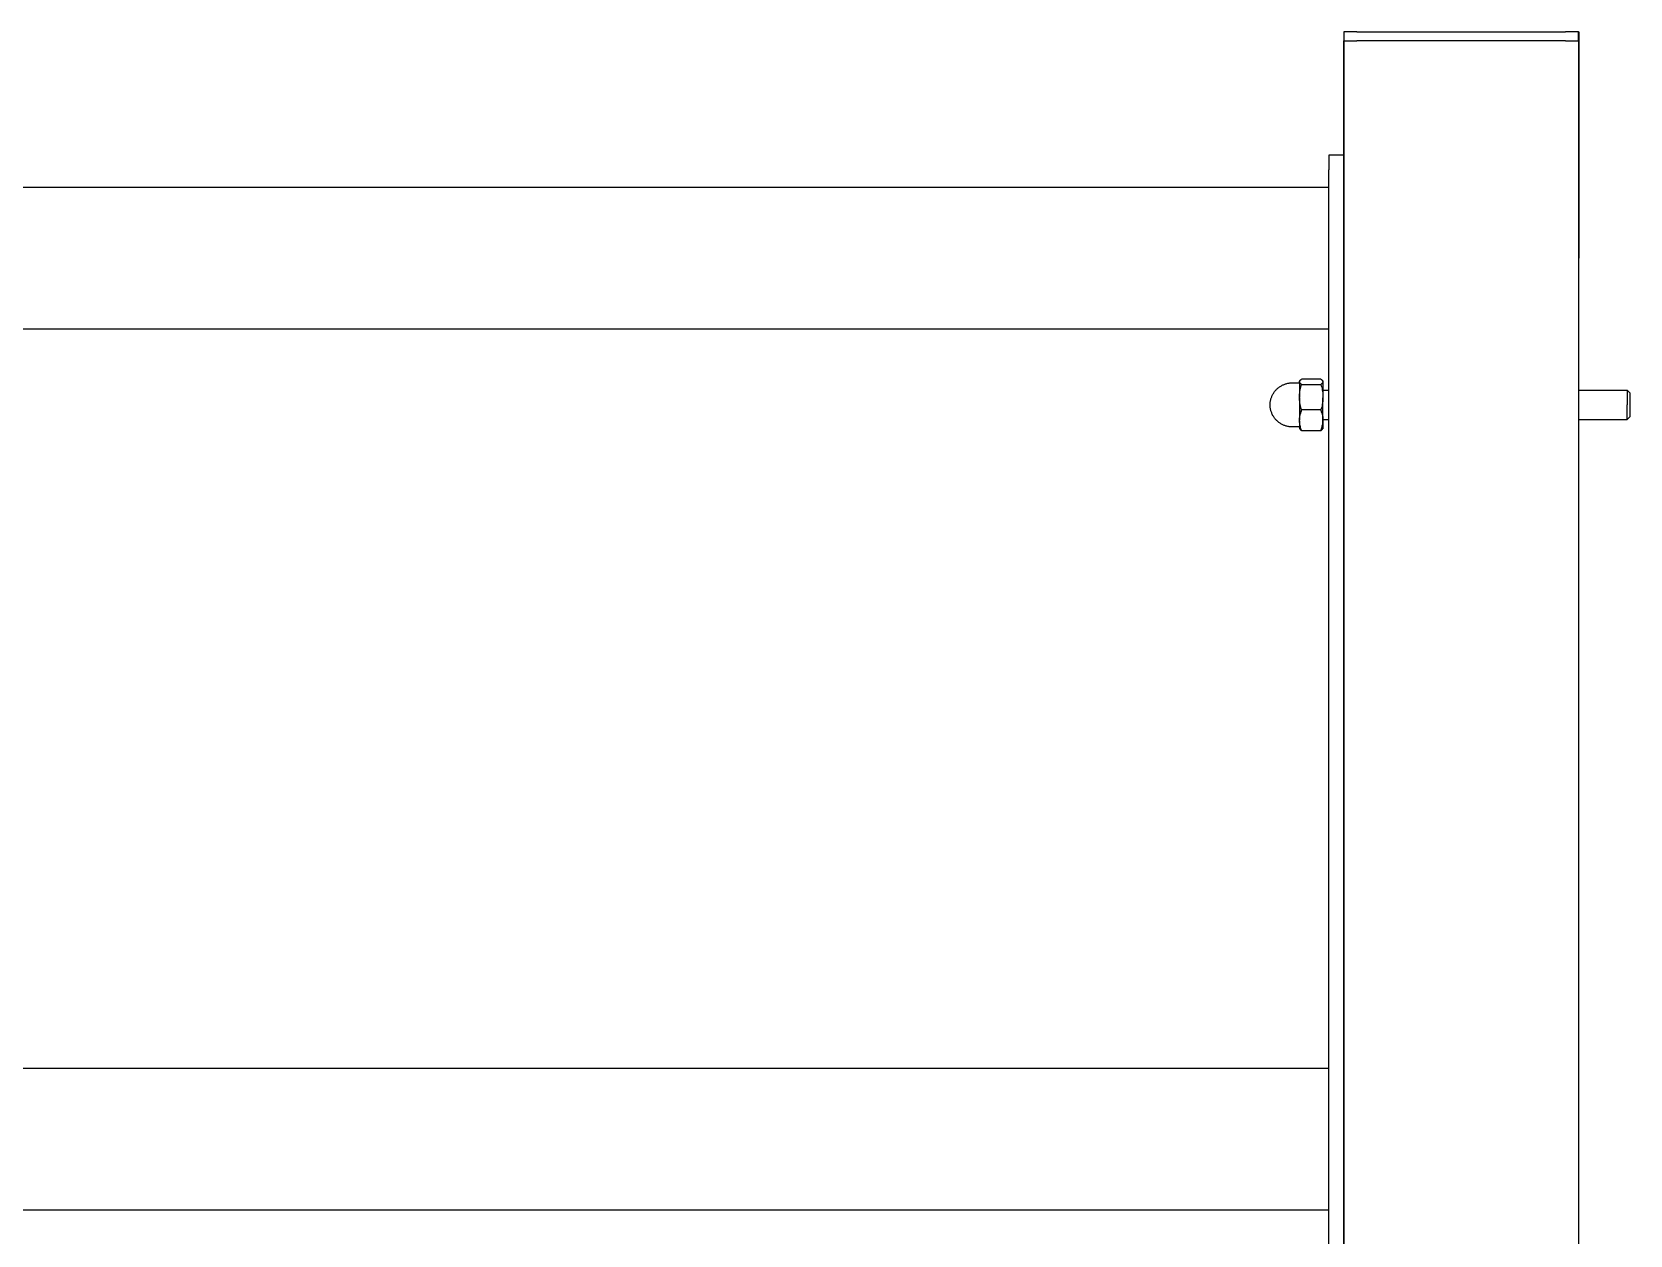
# Model space of a CAD drawing. Header units: millimetres. Extents: x -1656 to 3995, y -637 to 3312.
# Drawn here: x 2151 to 2695, y 2216 to 2626 of the extents above; entities that cross this region are included whole.
import ezdxf

# ---------------------------------------------------------------- set-up
doc = ezdxf.new("R2010")
doc.units = ezdxf.units.MM
doc.header["$MEASUREMENT"] = 0
doc.layers.add('Utwórz2D linie widoczne', color=7, linetype='Continuous', true_color=0x000000)

msp = doc.modelspace()

# ---------------------------------------------------------------- linework, layer by layer
at = {"layer": 'Utwórz2D linie widoczne'}
for p, q in [((2602.3, 2625.74), (2597.8, 2625.74)), ((2597.8, 2625.74), (2597.8, 2622.74)), ((2602.3, 2625.74), (2673.3, 2625.74)), ((2677.8, 2625.74), (2673.3, 2625.74)), ((2677.8, 2625.74), (2677.81, 2625.74)), ((2677.8, 2622.74), (2677.8, 2625.74)), ((2677.81, 2625.74), (2677.81, 2622.74)), ((2597.8, 2548.74), (2597.8, 2622.74)), ((2597.8, 2622.74), (2597.8, 1627.74)), ((2597.8, 2622.74), (2602.3, 2622.74)), ((2673.3, 2622.74), (2602.3, 2622.74)), ((2673.3, 2622.74), (2677.8, 2622.74)), ((2677.8, 2622.74), (2677.8, 1627.74)), ((2677.81, 2622.74), (2677.8, 2622.74)), ((2677.81, 2553.74), (2677.81, 2622.74)), ((2677.81, 2622.74), (2677.81, 2548.74)), ((2592.72, 2583.74), (2592.72, 2578.74)), ((2597.72, 2583.74), (2592.72, 2583.74)), ((2597.72, 2583.74), (2597.72, 2578.74)), ((2592.72, 1878.74), (2592.72, 2578.74)), ((2597.72, 2578.74), (2597.72, 1878.74)), ((602.72, 2572.89), (2592.72, 2572.89)), ((602.72, 2524.59), (2592.72, 2524.59)), ((2574.57, 2503.67), (2574.74, 2503.86)), ((2574.74, 2503.86), (2574.92, 2504.04)), ((2574.92, 2504.04), (2575.11, 2504.22)), ((2575.11, 2504.22), (2575.3, 2504.39)), ((2575.3, 2504.39), (2575.49, 2504.55)), ((2575.49, 2504.55), (2575.69, 2504.71)), ((2575.69, 2504.71), (2575.9, 2504.86)), ((2575.9, 2504.86), (2576.11, 2505.01)), ((2576.11, 2505.01), (2576.33, 2505.14)), ((2576.33, 2505.14), (2576.55, 2505.27)), ((2576.55, 2505.27), (2576.77, 2505.4)), ((2576.77, 2505.4), (2577, 2505.51)), ((2577, 2505.51), (2577.24, 2505.62)), ((2577.24, 2505.62), (2577.47, 2505.71)), ((2577.47, 2505.71), (2577.71, 2505.8)), ((2577.71, 2505.8), (2577.96, 2505.89)), ((2577.96, 2505.89), (2578.2, 2505.96)), ((2578.2, 2505.96), (2578.45, 2506.02)), ((2578.45, 2506.02), (2578.7, 2506.08)), ((2578.7, 2506.08), (2578.95, 2506.13)), ((2578.95, 2506.13), (2579.2, 2506.17)), ((2579.2, 2506.17), (2579.46, 2506.2)), ((2579.46, 2506.2), (2579.71, 2506.22)), ((2579.71, 2506.22), (2579.97, 2506.23)), ((2579.97, 2506.23), (2580.22, 2506.24)), ((2580.22, 2506.24), (2582.47, 2506.24)), ((2582.47, 2506.24), (2582.48, 2506.24)), ((2582.48, 2506.24), (2582.49, 2506.24)), ((2582.49, 2506.24), (2582.5, 2506.24)), ((2582.5, 2506.24), (2582.51, 2506.24)), ((2582.51, 2506.24), (2582.52, 2506.24)), ((2582.52, 2506.24), (2582.53, 2506.24)), ((2582.53, 2506.24), (2582.54, 2506.25)), ((2582.53, 2506.24), (2582.53, 2506.24)), ((2582.54, 2506.25), (2582.55, 2506.25)), ((2582.55, 2506.25), (2582.56, 2506.25)), ((2582.56, 2506.25), (2582.57, 2506.25)), ((2582.57, 2506.25), (2582.58, 2506.26)), ((2582.58, 2506.26), (2582.59, 2506.27)), ((2582.58, 2506.26), (2582.58, 2506.26)), ((2582.59, 2506.27), (2582.6, 2506.27)), ((2582.6, 2506.27), (2582.61, 2506.27)), ((2582.61, 2506.27), (2582.61, 2506.28)), ((2582.61, 2506.28), (2582.62, 2506.28)), ((2582.62, 2506.28), (2582.63, 2506.29)), ((2582.63, 2506.29), (2582.64, 2506.3)), ((2582.63, 2506.29), (2582.63, 2506.29)), ((2582.64, 2506.3), (2582.65, 2506.31)), ((2582.65, 2506.31), (2582.66, 2506.32)), ((2582.65, 2506.31), (2582.65, 2506.31)), ((2582.66, 2506.32), (2582.67, 2506.33)), ((2582.66, 2506.32), (2582.66, 2506.32)), ((2582.67, 2506.33), (2582.68, 2506.34)), ((2582.68, 2506.34), (2582.68, 2506.35)), ((2582.68, 2506.35), (2582.69, 2506.35)), ((2582.69, 2506.36), (2582.69, 2506.37)), ((2582.69, 2506.37), (2582.7, 2506.37)), ((2582.69, 2506.35), (2582.69, 2506.36)), ((2582.7, 2506.39), (2582.71, 2506.4)), ((2582.7, 2506.38), (2582.7, 2506.39)), ((2582.7, 2506.37), (2582.7, 2506.38)), ((2582.71, 2506.41), (2582.71, 2506.42)), ((2582.71, 2506.42), (2582.72, 2506.42)), ((2582.71, 2506.4), (2582.71, 2506.41)), ((2582.72, 2506.74), (2582.8, 2506.87)), ((2582.72, 2506.74), (2582.72, 2506.74)), ((2582.72, 2506.74), (2582.72, 2506.74)), ((2582.72, 2506.74), (2582.72, 2506.74)), ((2582.72, 2506.74), (2582.72, 2506.74)), ((2582.72, 2506.74), (2582.72, 2506.74)), ((2582.72, 2506.74), (2582.72, 2506.74)), ((2582.72, 2506.74), (2582.72, 2506.73)), ((2582.72, 2506.73), (2582.72, 2506.71)), ((2582.72, 2506.71), (2582.72, 2506.62)), ((2582.72, 2506.59), (2582.73, 2506.64)), ((2582.73, 2506.55), (2582.72, 2506.59)), ((2582.72, 2506.58), (2582.72, 2501.52)), ((2582.72, 2506.46), (2582.72, 2506.47)), ((2582.72, 2506.47), (2582.72, 2506.47)), ((2582.72, 2506.45), (2582.72, 2506.46)), ((2582.72, 2506.44), (2582.72, 2506.45)), ((2582.72, 2506.43), (2582.72, 2506.44)), ((2582.72, 2506.42), (2582.72, 2506.43)), ((2582.73, 2506.64), (2582.75, 2506.68)), ((2582.75, 2506.51), (2582.73, 2506.55)), ((2582.75, 2506.68), (2582.76, 2506.72)), ((2582.76, 2506.47), (2582.75, 2506.51)), ((2582.76, 2506.72), (2582.77, 2506.76)), ((2582.77, 2506.43), (2582.76, 2506.47)), ((2582.77, 2506.76), (2582.79, 2506.8)), ((2582.79, 2506.39), (2582.77, 2506.43)), ((2582.79, 2506.8), (2582.81, 2506.84)), ((2582.81, 2506.35), (2582.79, 2506.39)), ((2582.81, 2506.84), (2582.83, 2506.88)), ((2582.83, 2506.31), (2582.81, 2506.35)), ((2582.83, 2506.88), (2582.85, 2506.92)), ((2582.85, 2506.27), (2582.83, 2506.31)), ((2582.85, 2506.92), (2582.87, 2506.95)), ((2582.87, 2506.24), (2582.85, 2506.27)), ((2582.87, 2506.95), (2582.89, 2506.99)), ((2582.89, 2506.2), (2582.87, 2506.24)), ((2582.88, 2503.33), (2582.96, 2503.82)), ((2582.89, 2506.99), (2582.91, 2507.03)), ((2582.91, 2506.16), (2582.89, 2506.2)), ((2582.91, 2507.03), (2582.94, 2507.06)), ((2582.94, 2506.13), (2582.91, 2506.16)), ((2582.94, 2507.06), (2582.96, 2507.1)), ((2582.96, 2506.09), (2582.94, 2506.13)), ((2582.99, 2506.06), (2582.96, 2506.09)), ((2582.96, 2503.82), (2583.06, 2504.3)), ((2582.96, 2507.1), (2582.99, 2507.13)), ((2582.99, 2507.13), (2583.02, 2507.16)), ((2583.02, 2506.03), (2582.99, 2506.06)), ((2583.02, 2507.16), (2583.05, 2507.19)), ((2583.05, 2506), (2583.02, 2506.03)), ((2583.05, 2507.19), (2583.08, 2507.22)), ((2583.08, 2505.97), (2583.05, 2506)), ((2583.06, 2504.3), (2583.17, 2504.78)), ((2583.08, 2507.22), (2583.11, 2507.25)), ((2583.11, 2505.94), (2583.08, 2505.97)), ((2583.11, 2507.25), (2583.15, 2507.28)), ((2583.15, 2505.91), (2583.11, 2505.94)), ((2583.15, 2507.28), (2583.18, 2507.31)), ((2583.18, 2505.88), (2583.15, 2505.91)), ((2583.17, 2504.78), (2583.3, 2505.26)), ((2583.18, 2507.31), (2583.21, 2507.33)), ((2583.21, 2505.86), (2583.18, 2505.88)), ((2583.21, 2507.33), (2583.25, 2507.36)), ((2583.25, 2505.83), (2583.21, 2505.86)), ((2583.25, 2507.36), (2583.29, 2507.38)), ((2583.29, 2505.81), (2583.25, 2505.83)), ((2583.29, 2507.38), (2583.32, 2507.4)), ((2583.32, 2505.79), (2583.29, 2505.81)), ((2583.3, 2505.26), (2583.44, 2505.73)), ((2583.32, 2507.4), (2583.36, 2507.42)), ((2583.36, 2505.77), (2583.32, 2505.79)), ((2583.36, 2507.42), (2583.4, 2507.44)), ((2583.4, 2505.75), (2583.36, 2505.77)), ((2583.4, 2507.44), (2583.44, 2507.46)), ((2583.44, 2505.73), (2583.4, 2505.75)), ((2590.01, 2507.46), (2583.44, 2507.46)), ((2583.44, 2505.73), (2590.01, 2505.73)), ((2590.01, 2507.46), (2590.05, 2507.44)), ((2590.05, 2505.75), (2590.01, 2505.73)), ((2590.01, 2505.73), (2590.15, 2505.26)), ((2590.05, 2507.44), (2590.09, 2507.42)), ((2590.09, 2505.77), (2590.05, 2505.75)), ((2590.09, 2507.42), (2590.13, 2507.4)), ((2590.13, 2505.79), (2590.09, 2505.77)), ((2590.13, 2507.4), (2590.16, 2507.38)), ((2590.16, 2505.81), (2590.13, 2505.79)), ((2590.15, 2505.26), (2590.28, 2504.78)), ((2590.16, 2507.38), (2590.2, 2507.36)), ((2590.2, 2505.83), (2590.16, 2505.81)), ((2590.2, 2507.36), (2590.23, 2507.33)), ((2590.23, 2505.86), (2590.2, 2505.83)), ((2590.27, 2505.88), (2590.23, 2505.86)), ((2590.23, 2507.33), (2590.27, 2507.31)), ((2590.27, 2507.31), (2590.3, 2507.28)), ((2590.3, 2505.91), (2590.27, 2505.88)), ((2590.28, 2504.78), (2590.39, 2504.3)), ((2590.3, 2507.28), (2590.34, 2507.25)), ((2590.34, 2505.94), (2590.3, 2505.91)), ((2590.34, 2507.25), (2590.37, 2507.22)), ((2590.37, 2505.97), (2590.34, 2505.94)), ((2590.37, 2507.22), (2590.4, 2507.19)), ((2590.4, 2506), (2590.37, 2505.97)), ((2590.39, 2504.3), (2590.49, 2503.82)), ((2590.4, 2507.19), (2590.43, 2507.16)), ((2590.43, 2506.03), (2590.4, 2506)), ((2590.43, 2507.16), (2590.46, 2507.13)), ((2590.46, 2506.06), (2590.43, 2506.03)), ((2590.46, 2507.13), (2590.48, 2507.1)), ((2590.48, 2506.09), (2590.46, 2506.06)), ((2590.48, 2507.1), (2590.51, 2507.06)), ((2590.51, 2506.13), (2590.48, 2506.09)), ((2590.49, 2503.82), (2590.57, 2503.33)), ((2590.51, 2507.06), (2590.54, 2507.03)), ((2590.54, 2506.16), (2590.51, 2506.13)), ((2590.54, 2507.03), (2590.56, 2506.99)), ((2590.56, 2506.2), (2590.54, 2506.16)), ((2590.56, 2506.99), (2590.58, 2506.95)), ((2590.58, 2506.24), (2590.56, 2506.2)), ((2590.58, 2506.95), (2590.6, 2506.92)), ((2590.6, 2506.27), (2590.58, 2506.24)), ((2590.6, 2506.92), (2590.62, 2506.88)), ((2590.62, 2506.31), (2590.6, 2506.27)), ((2590.62, 2506.88), (2590.64, 2506.84)), ((2590.64, 2506.35), (2590.62, 2506.31)), ((2590.64, 2506.84), (2590.66, 2506.8)), ((2590.66, 2506.39), (2590.64, 2506.35)), ((2590.65, 2506.87), (2590.72, 2506.74)), ((2590.66, 2506.8), (2590.68, 2506.76)), ((2590.68, 2506.43), (2590.66, 2506.39)), ((2590.68, 2506.76), (2590.69, 2506.72)), ((2590.69, 2506.47), (2590.68, 2506.43)), ((2590.69, 2506.72), (2590.7, 2506.68)), ((2590.7, 2506.51), (2590.69, 2506.47)), ((2590.7, 2506.68), (2590.71, 2506.64)), ((2590.71, 2506.55), (2590.7, 2506.51)), ((2590.71, 2506.64), (2590.72, 2506.59)), ((2590.72, 2506.59), (2590.71, 2506.55)), ((2590.72, 2506.73), (2590.72, 2506.74)), ((2590.72, 2506.74), (2590.72, 2506.74)), ((2590.72, 2506.7), (2590.72, 2506.73)), ((2590.72, 2506.73), (2590.72, 2506.73)), ((2590.72, 2506.59), (2590.72, 2506.7)), ((2590.72, 2506.59), (2590.72, 2501.56)), ((2572.72, 2498.74), (2572.73, 2498.99)), ((2572.73, 2498.48), (2572.72, 2498.74)), ((2572.73, 2498.99), (2572.74, 2499.25)), ((2572.74, 2498.22), (2572.73, 2498.48)), ((2572.74, 2499.25), (2572.76, 2499.5)), ((2572.76, 2499.5), (2572.79, 2499.76)), ((2572.79, 2499.76), (2572.83, 2500.01)), ((2572.83, 2500.01), (2572.88, 2500.26)), ((2572.88, 2500.26), (2572.94, 2500.51)), ((2572.94, 2500.51), (2573, 2500.76)), ((2573, 2500.76), (2573.08, 2501.01)), ((2573.08, 2501.01), (2573.16, 2501.25)), ((2573.16, 2501.25), (2573.25, 2501.49)), ((2573.25, 2501.49), (2573.35, 2501.72)), ((2573.35, 2501.72), (2573.45, 2501.96)), ((2573.45, 2501.96), (2573.57, 2502.19)), ((2573.57, 2502.19), (2573.69, 2502.41)), ((2573.69, 2502.41), (2573.82, 2502.63)), ((2573.82, 2502.63), (2573.95, 2502.85)), ((2573.95, 2502.85), (2574.1, 2503.06)), ((2574.1, 2503.06), (2574.25, 2503.27)), ((2574.25, 2503.27), (2574.41, 2503.47)), ((2574.41, 2503.47), (2574.57, 2503.67)), ((2582.72, 2501.37), (2582.74, 2501.86)), ((2582.74, 2500.87), (2582.72, 2501.37)), ((2582.72, 2501.27), (2582.72, 2493.7)), ((2582.74, 2501.86), (2582.77, 2502.35)), ((2582.77, 2500.38), (2582.74, 2500.87)), ((2582.77, 2502.35), (2582.82, 2502.84)), ((2582.82, 2499.89), (2582.77, 2500.38)), ((2582.82, 2502.84), (2582.88, 2503.33)), ((2582.88, 2499.4), (2582.82, 2499.89)), ((2582.96, 2498.92), (2582.88, 2499.4)), ((2583.06, 2498.43), (2582.96, 2498.92)), ((2583.17, 2497.95), (2583.06, 2498.43)), ((2590.39, 2498.43), (2590.28, 2497.95)), ((2590.49, 2498.92), (2590.39, 2498.43)), ((2590.57, 2499.4), (2590.49, 2498.92)), ((2590.57, 2503.33), (2590.63, 2502.84)), ((2590.63, 2499.89), (2590.57, 2499.4)), ((2590.63, 2502.84), (2590.68, 2502.35)), ((2590.68, 2500.38), (2590.63, 2499.89)), ((2590.68, 2502.35), (2590.71, 2501.86)), ((2590.71, 2500.87), (2590.68, 2500.38)), ((2590.71, 2501.86), (2590.72, 2501.37)), ((2590.72, 2501.37), (2590.71, 2500.87)), ((2590.72, 2503.74), (2592.72, 2503.74)), ((2590.72, 2493.64), (2590.72, 2501.16)), ((2597.72, 2503.74), (2597.8, 2503.74)), ((2677.8, 2503.74), (2694.3, 2503.74)), ((2695.3, 2502.74), (2694.3, 2503.74)), ((2694.3, 2503.74), (2694.3, 2498.74)), ((2694.3, 2493.74), (2694.3, 2498.74)), ((2695.3, 2498.74), (2695.3, 2502.74)), ((2695.3, 2494.74), (2695.3, 2498.74)), ((2572.76, 2497.97), (2572.74, 2498.22)), ((2572.79, 2497.72), (2572.76, 2497.97)), ((2572.83, 2497.46), (2572.79, 2497.72)), ((2572.88, 2497.21), (2572.83, 2497.46)), ((2572.94, 2496.96), (2572.88, 2497.21)), ((2573, 2496.71), (2572.94, 2496.96)), ((2573.08, 2496.47), (2573, 2496.71)), ((2573.16, 2496.23), (2573.08, 2496.47)), ((2573.25, 2495.99), (2573.16, 2496.23)), ((2573.35, 2495.75), (2573.25, 2495.99)), ((2573.45, 2495.52), (2573.35, 2495.75)), ((2573.57, 2495.29), (2573.45, 2495.52)), ((2573.69, 2495.06), (2573.57, 2495.29)), ((2573.82, 2494.84), (2573.69, 2495.06)), ((2573.95, 2494.62), (2573.82, 2494.84)), ((2574.1, 2494.41), (2573.95, 2494.62)), ((2574.25, 2494.2), (2574.1, 2494.41)), ((2574.41, 2494), (2574.25, 2494.2)), ((2574.57, 2493.81), (2574.41, 2494)), ((2574.74, 2493.62), (2574.57, 2493.81)), ((2574.92, 2493.43), (2574.74, 2493.62)), ((2575.11, 2493.26), (2574.92, 2493.43)), ((2575.3, 2493.08), (2575.11, 2493.26)), ((2575.49, 2492.92), (2575.3, 2493.08)), ((2575.69, 2492.76), (2575.49, 2492.92)), ((2582.72, 2493.51), (2582.73, 2493.76)), ((2582.74, 2493.18), (2582.72, 2493.51)), ((2582.72, 2493.35), (2582.72, 2490.74)), ((2582.73, 2493.76), (2582.74, 2494.02)), ((2582.74, 2494.02), (2582.76, 2494.27)), ((2582.76, 2492.86), (2582.74, 2493.18)), ((2582.76, 2494.27), (2582.79, 2494.52)), ((2582.79, 2494.52), (2582.82, 2494.77)), ((2582.82, 2494.77), (2582.87, 2495.02)), ((2582.87, 2495.06), (2582.91, 2495.25)), ((2582.87, 2495.06), (2582.87, 2495.02)), ((2582.92, 2495.28), (2582.91, 2495.25)), ((2582.92, 2495.28), (2582.96, 2495.46)), ((2582.97, 2495.5), (2582.96, 2495.46)), ((2582.97, 2495.5), (2583.01, 2495.66)), ((2583.02, 2495.72), (2583.01, 2495.66)), ((2583.02, 2495.72), (2583.05, 2495.83)), ((2583.08, 2495.93), (2583.05, 2495.83)), ((2583.08, 2495.93), (2583.1, 2496)), ((2583.21, 2496.36), (2583.1, 2496)), ((2583.3, 2497.48), (2583.17, 2497.95)), ((2583.21, 2496.36), (2583.25, 2496.46)), ((2583.28, 2496.58), (2583.25, 2496.46)), ((2583.28, 2496.58), (2583.34, 2496.74)), ((2583.44, 2497), (2583.3, 2497.48)), ((2583.44, 2497), (2583.34, 2496.74)), ((2590.01, 2497), (2583.44, 2497)), ((2590.15, 2497.48), (2590.01, 2497)), ((2590.11, 2496.74), (2590.01, 2497)), ((2590.11, 2496.74), (2590.16, 2496.58)), ((2590.28, 2497.95), (2590.15, 2497.48)), ((2590.2, 2496.46), (2590.16, 2496.58)), ((2590.2, 2496.46), (2590.24, 2496.36)), ((2590.35, 2496), (2590.24, 2496.36)), ((2590.35, 2496), (2590.37, 2495.93)), ((2590.4, 2495.83), (2590.37, 2495.93)), ((2590.4, 2495.83), (2590.43, 2495.72)), ((2590.44, 2495.66), (2590.43, 2495.72)), ((2590.44, 2495.66), (2590.48, 2495.5)), ((2590.49, 2495.46), (2590.48, 2495.5)), ((2590.49, 2495.46), (2590.53, 2495.28)), ((2590.54, 2495.25), (2590.53, 2495.28)), ((2590.54, 2495.25), (2590.57, 2495.06)), ((2590.58, 2495.02), (2590.57, 2495.06)), ((2590.58, 2495.02), (2590.63, 2494.77)), ((2590.63, 2494.77), (2590.66, 2494.52)), ((2590.66, 2494.52), (2590.69, 2494.27)), ((2590.69, 2494.27), (2590.71, 2494.02)), ((2590.69, 2492.86), (2590.71, 2493.18)), ((2590.71, 2494.05), (2590.7, 2494.1)), ((2590.71, 2494.02), (2590.72, 2493.76)), ((2590.71, 2493.18), (2590.72, 2493.51)), ((2590.72, 2493.76), (2590.72, 2493.51)), ((2590.72, 2493.74), (2592.72, 2493.74)), ((2590.72, 2493.43), (2590.72, 2490.74)), ((2597.72, 2493.74), (2597.8, 2493.74)), ((2677.8, 2493.74), (2694.3, 2493.74)), ((2695.3, 2494.74), (2694.3, 2493.74)), ((2575.9, 2492.61), (2575.69, 2492.76)), ((2576.11, 2492.47), (2575.9, 2492.61)), ((2576.33, 2492.33), (2576.11, 2492.47)), ((2576.55, 2492.2), (2576.33, 2492.33)), ((2576.77, 2492.08), (2576.55, 2492.2)), ((2577, 2491.96), (2576.77, 2492.08)), ((2577.24, 2491.86), (2577, 2491.96)), ((2577.47, 2491.76), (2577.24, 2491.86)), ((2577.71, 2491.67), (2577.47, 2491.76)), ((2577.96, 2491.59), (2577.71, 2491.67)), ((2578.2, 2491.51), (2577.96, 2491.59)), ((2578.45, 2491.45), (2578.2, 2491.51)), ((2578.7, 2491.39), (2578.45, 2491.45)), ((2578.95, 2491.35), (2578.7, 2491.39)), ((2579.2, 2491.31), (2578.95, 2491.35)), ((2579.46, 2491.28), (2579.2, 2491.31)), ((2579.71, 2491.25), (2579.46, 2491.28)), ((2579.97, 2491.24), (2579.71, 2491.25)), ((2580.22, 2491.24), (2579.97, 2491.24)), ((2582.47, 2491.24), (2580.22, 2491.24)), ((2582.48, 2491.24), (2582.47, 2491.24)), ((2582.49, 2491.24), (2582.48, 2491.24)), ((2582.5, 2491.24), (2582.49, 2491.24)), ((2582.51, 2491.23), (2582.5, 2491.24)), ((2582.52, 2491.23), (2582.51, 2491.23)), ((2582.53, 2491.23), (2582.52, 2491.23)), ((2582.54, 2491.23), (2582.53, 2491.23)), ((2582.53, 2491.23), (2582.53, 2491.23)), ((2582.55, 2491.22), (2582.54, 2491.23)), ((2582.56, 2491.22), (2582.55, 2491.22)), ((2582.57, 2491.22), (2582.56, 2491.22)), ((2582.58, 2491.22), (2582.57, 2491.22)), ((2582.58, 2491.21), (2582.58, 2491.22)), ((2582.59, 2491.21), (2582.58, 2491.21)), ((2582.6, 2491.2), (2582.59, 2491.21)), ((2582.61, 2491.2), (2582.6, 2491.2)), ((2582.61, 2491.19), (2582.61, 2491.2)), ((2582.62, 2491.19), (2582.61, 2491.19)), ((2582.63, 2491.18), (2582.62, 2491.19)), ((2582.64, 2491.17), (2582.63, 2491.18)), ((2582.63, 2491.18), (2582.63, 2491.18)), ((2582.65, 2491.17), (2582.64, 2491.17)), ((2582.65, 2491.16), (2582.65, 2491.17)), ((2582.66, 2491.16), (2582.65, 2491.16)), ((2582.66, 2491.15), (2582.66, 2491.16)), ((2582.67, 2491.14), (2582.66, 2491.15)), ((2582.68, 2491.14), (2582.67, 2491.14)), ((2582.68, 2491.13), (2582.68, 2491.14)), ((2582.69, 2491.12), (2582.68, 2491.13)), ((2582.69, 2491.11), (2582.69, 2491.12)), ((2582.7, 2491.1), (2582.69, 2491.11)), ((2582.69, 2491.11), (2582.69, 2491.11)), ((2582.7, 2491.09), (2582.7, 2491.1)), ((2582.7, 2491.08), (2582.7, 2491.09)), ((2582.71, 2491.07), (2582.7, 2491.08)), ((2582.71, 2491.06), (2582.71, 2491.07)), ((2582.71, 2491.07), (2582.71, 2491.07)), ((2582.72, 2491.05), (2582.71, 2491.06)), ((2582.72, 2491.04), (2582.72, 2491.05)), ((2582.72, 2491.03), (2582.72, 2491.04)), ((2582.72, 2491.02), (2582.72, 2491.03)), ((2582.72, 2491.01), (2582.72, 2491.02)), ((2582.72, 2491.02), (2582.72, 2491.02)), ((2582.72, 2491), (2582.72, 2491.01)), ((2582.81, 2490.59), (2582.72, 2490.74)), ((2582.79, 2492.53), (2582.76, 2492.86)), ((2582.83, 2492.21), (2582.79, 2492.53)), ((2582.81, 2490.59), (2582.85, 2490.54)), ((2582.89, 2491.89), (2582.83, 2492.21)), ((2582.85, 2490.54), (2582.89, 2490.49)), ((2582.95, 2491.57), (2582.89, 2491.89)), ((2582.89, 2490.49), (2582.93, 2490.43)), ((2582.93, 2490.43), (2582.97, 2490.38)), ((2583.03, 2491.25), (2582.95, 2491.57)), ((2582.97, 2490.38), (2583.02, 2490.34)), ((2583.02, 2490.34), (2583.07, 2490.29)), ((2583.12, 2490.94), (2583.03, 2491.25)), ((2583.07, 2490.29), (2583.12, 2490.24)), ((2583.21, 2490.62), (2583.12, 2490.94)), ((2583.12, 2490.24), (2583.17, 2490.2)), ((2583.17, 2490.2), (2583.22, 2490.16)), ((2583.32, 2490.32), (2583.21, 2490.62)), ((2583.22, 2490.16), (2583.27, 2490.12)), ((2583.27, 2490.12), (2583.33, 2490.08)), ((2583.44, 2490.01), (2583.32, 2490.32)), ((2583.33, 2490.08), (2583.38, 2490.05)), ((2583.38, 2490.05), (2583.44, 2490.01)), ((2583.44, 2490.01), (2590.01, 2490.01)), ((2590.01, 2490.01), (2590.13, 2490.32)), ((2590.01, 2490.01), (2590.07, 2490.05)), ((2590.07, 2490.05), (2590.12, 2490.08)), ((2590.12, 2490.08), (2590.18, 2490.12)), ((2590.13, 2490.32), (2590.24, 2490.62)), ((2590.18, 2490.12), (2590.23, 2490.16)), ((2590.23, 2490.16), (2590.28, 2490.2)), ((2590.24, 2490.62), (2590.33, 2490.94)), ((2590.28, 2490.2), (2590.33, 2490.24)), ((2590.33, 2490.94), (2590.42, 2491.25)), ((2590.33, 2490.24), (2590.38, 2490.29)), ((2590.38, 2490.29), (2590.43, 2490.34)), ((2590.42, 2491.25), (2590.5, 2491.57)), ((2590.43, 2490.34), (2590.48, 2490.38)), ((2590.48, 2490.38), (2590.52, 2490.43)), ((2590.5, 2491.57), (2590.56, 2491.89)), ((2590.52, 2490.43), (2590.56, 2490.49)), ((2590.56, 2491.89), (2590.62, 2492.21)), ((2590.56, 2490.49), (2590.6, 2490.54)), ((2590.6, 2490.54), (2590.64, 2490.59)), ((2590.62, 2492.21), (2590.66, 2492.53)), ((2590.72, 2490.74), (2590.64, 2490.59)), ((2590.66, 2492.53), (2590.69, 2492.86)), ((602.72, 2272.89), (2592.72, 2272.89)), ((602.72, 2224.59), (2592.72, 2224.59))]:
    msp.add_line(p, q, dxfattribs=at)

doc.saveas('drawing.dxf')
